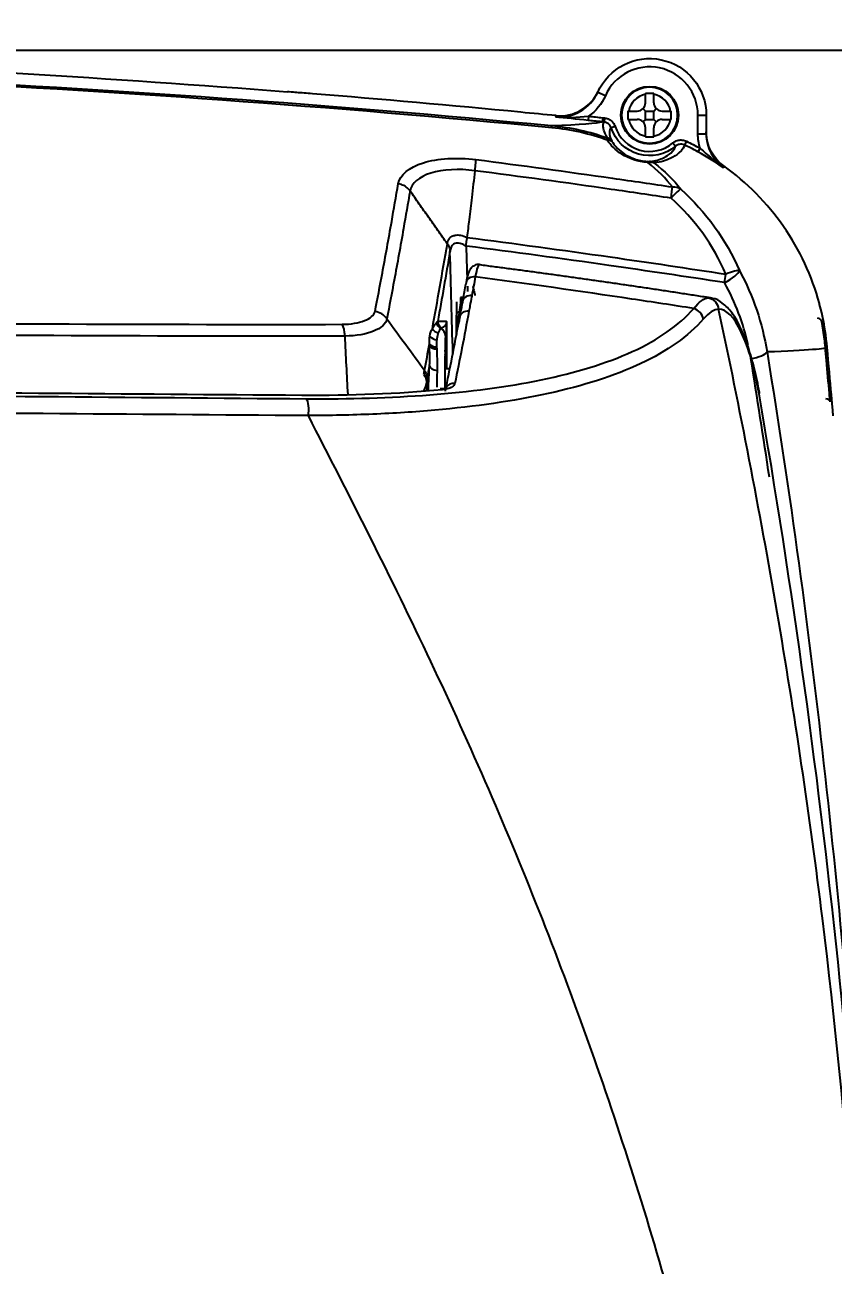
# Model space of a CAD drawing. Header units: millimetres. Extents: x 28 to 3046, y 8 to 3716.
# Drawn here: x 1259.8 to 1356.8, y 1230.3 to 1379.2 of the extents above; entities that cross this region are included whole.
import ezdxf

# ---------------------------------------------------------------- set-up
doc = ezdxf.new("R2010")
doc.units = ezdxf.units.MM
doc.layers.get('Defpoints').update_dxf_attribs({"linetype": 'CONTINUOUS'})
doc.layers.add('1LINE', color=7, linetype='CONTINUOUS')
doc.styles.add('Annotative', font='malgun.ttf')
doc.dimstyles.new('WOO', dxfattribs={"dimtxt": 20, "dimasz": 2, "dimexe": 1.25, "dimexo": 0.3, "dimgap": 1, "dimtad": 1, "dimdec": 1, "dimzin": 1, "dimdsep": 46, "dimtxsty": 'Annotative', "dimcen": 0, "dimclrd": 1, "dimclre": 1, "dimclrt": 2, "dimadec": 0, "dimazin": 0, "dimtfac": 1, "dimtdec": 1, "dimtofl": 0, "dimtmove": 0, "dimatfit": 3, "dimfxl": 0, "dimarcsym": 0})

# ---------------------------------------------------------------- blocks, each defined once
blk = doc.blocks.new('*D8')
at = {"layer": '1LINE', "color": 1, "lineweight": -2}
for p, q in [((895.29, 1316.34), (895.29, 1490.4)), ((1363.9, 1161.27), (1363.9, 1490.4)), ((897.29, 1489.15), (1361.9, 1489.15))]:
    blk.add_line(p, q, dxfattribs=at)
at = {"layer": '1LINE', "color": 1}
for points in [[(897.29, 1489.49), (897.29, 1488.82), (895.29, 1489.15)], [(1361.9, 1489.49), (1361.9, 1488.82), (1363.9, 1489.15)]]:
    blk.add_solid(points, dxfattribs=at)
at = {"layer": 'Defpoints', "color": 0}
for p in [(1363.9, 1489.15), (895.29, 1316.04), (1363.9, 1160.97)]:
    blk.add_point(p, dxfattribs=at)
at = {"layer": '1LINE', "color": 2, "insert": (1150.65, 1500.49), "char_height": 20, "attachment_point": 5, "style": 'Annotative'}
blk.add_mtext('468', dxfattribs=at)
blk = doc.blocks.new('*D9')
at = {"layer": '1LINE', "color": 1, "lineweight": -2}
for p, q in [((963.91, 1135.58), (963.91, 1435.87)), ((1363.9, 1161.27), (1363.9, 1435.87)), ((965.91, 1434.62), (1361.9, 1434.62))]:
    blk.add_line(p, q, dxfattribs=at)
at = {"layer": '1LINE', "color": 1}
for points in [[(965.91, 1434.96), (965.91, 1434.29), (963.91, 1434.62)], [(1361.9, 1434.96), (1361.9, 1434.29), (1363.9, 1434.62)]]:
    blk.add_solid(points, dxfattribs=at)
at = {"layer": 'Defpoints', "color": 0}
for p in [(1363.9, 1434.62), (1363.9, 1160.97), (963.91, 1135.28)]:
    blk.add_point(p, dxfattribs=at)
at = {"layer": '1LINE', "color": 2, "insert": (1160.69, 1445.96), "char_height": 20, "attachment_point": 5, "style": 'Annotative'}
blk.add_mtext('400', dxfattribs=at)
blk = doc.blocks.new('*D10')
at = {"layer": '1LINE', "color": 1, "lineweight": -2}
for p, q in [((1164.41, 1376.13), (1459.85, 1376.13)), ((1458.6, 1374.13), (1458.6, 853.02)), ((1164.42, 851.02), (1459.85, 851.02))]:
    blk.add_line(p, q, dxfattribs=at)
at = {"layer": '1LINE', "color": 1}
for points in [[(1458.27, 1374.13), (1458.93, 1374.13), (1458.6, 1376.13)], [(1458.27, 853.02), (1458.93, 853.02), (1458.6, 851.02)]]:
    blk.add_solid(points, dxfattribs=at)
at = {"layer": 'Defpoints', "color": 0}
for p in [(1164.11, 1376.13), (1164.12, 851.02), (1458.6, 851.02)]:
    blk.add_point(p, dxfattribs=at)
at = {"layer": '1LINE', "color": 2, "insert": (1447.27, 1113.57), "char_height": 20, "attachment_point": 5, "rotation": 90, "style": 'Annotative'}
blk.add_mtext('525', dxfattribs=at)

msp = doc.modelspace()

# ---------------------------------------------------------------- linework, layer by layer
at = {"layer": '1LINE', "linetype": 'Continuous'}
for p, q in [((1329.45, 1370.68), (1328.53, 1371.08)), ((1334.26, 1369.84), (1334.26, 1370.85)), ((1335.26, 1369.84), (1335.26, 1370.85)), ((1327.44, 1368.21), (1327.39, 1367.72)), ((1329.13, 1368.04), (1329.08, 1367.54)), ((1329.36, 1368.02), (1329.31, 1367.52)), ((1332.24, 1368.84), (1333.26, 1368.84)), ((1332.24, 1367.84), (1333.26, 1367.84)), ((1334.26, 1368.84), (1333.96, 1369.13)), ((1334.26, 1367.84), (1333.96, 1367.55)), ((1334.26, 1368.84), (1335.26, 1368.84)), ((1334.26, 1367.84), (1334.26, 1368.84)), ((1334.26, 1367.84), (1335.26, 1367.84)), ((1335.26, 1368.84), (1335.55, 1369.13)), ((1335.26, 1367.84), (1335.26, 1368.84)), ((1335.26, 1367.84), (1335.55, 1367.55)), ((1336.26, 1368.84), (1337.27, 1368.84)), ((1336.26, 1367.84), (1337.27, 1367.84)), ((1340.56, 1368.34), (1341.56, 1368.34)), ((1340.56, 1366.09), (1340.56, 1368.34)), ((1341.56, 1368.34), (1341.56, 1366.09)), ((1330.62, 1366.99), (1330.15, 1366.84)), ((1334.26, 1365.83), (1334.26, 1366.84)), ((1335.26, 1365.83), (1335.26, 1366.84)), ((1337.56, 1365.01), (1337.88, 1364.63)), ((1339.17, 1365.22), (1338.95, 1364.77)), ((1340.56, 1366.09), (1341.56, 1366.09)), ((1340.81, 1364.38), (1340.56, 1363.94)), ((1311.58, 1345.96), (1311.58, 1344.33)), ((1311.58, 1345.96), (1311.58, 1342.04)), ((1312.51, 1346.46), (1312.08, 1346.46)), ((1312.08, 1346.46), (1312.08, 1346.1)), ((1312.08, 1346.13), (1312.08, 1345.65)), ((1312.08, 1346.1), (1312.08, 1345.63)), ((1355.15, 1345.71), (1355.14, 1345.75)), ((1311.58, 1344.16), (1311.58, 1342.11)), ((1311.58, 1344.16), (1311.58, 1343.56)), ((1311.58, 1344.16), (1311.58, 1343.56)), ((1311.58, 1342.14), (1311.58, 1344.16)), ((1310.38, 1343.44), (1310.38, 1337.91)), ((1311.58, 1342.01), (1311.58, 1343.56)), ((1311.58, 1343.56), (1311.58, 1342.01)), ((1310.78, 1337.91), (1310.2, 1337.91))]:
    msp.add_line(p, q, dxfattribs=at)
msp.add_circle((1334.76, 1368.34), 3.46, dxfattribs=at)
msp.add_circle((1334.76, 1368.34), 3.46, dxfattribs=at)
at = {"layer": '1LINE', "linetype": 'Continuous', "extrusion": (0, 0, -1)}
msp.add_circle((-1334.76, 1368.34), 3.36, dxfattribs=at)
for radius, start, end in [(6.8, 23.803, 180), (4.85, 229.8855, 341.9219)]:
    msp.add_arc((-1334.76, 1368.34), radius, start, end, dxfattribs=at)
at = {"layer": '1LINE', "linetype": 'Continuous'}
for centre, radius, start, end in [((1334.76, 1368.34), 5.8, 0, 156.197), ((1334.76, 1368.34), 2.56, 101.2507, 168.7493), ((1334.76, 1368.34), 2.56, 11.2507, 78.7493), ((1333.26, 1369.84), 1, 270, 0), ((1336.26, 1369.84), 1, 180, 270), ((1334.76, 1368.34), 2.56, 191.2507, 258.7493), ((1333.26, 1366.84), 1, 0, 90), ((1334.76, 1368.34), 2.56, 281.2507, 348.7493), ((1336.26, 1366.84), 1, 90, 180), ((1334.76, 1368.34), 4.35, 198.0781, 310.1145), ((1354.17, 1345.49), 1, 12.5398, 15.2401)]:
    msp.add_arc(centre, radius, start, end, dxfattribs=at)
for centre, major_axis, ratio, start_param, end_param in [((1322.76, 1365.11), (0.19, 1.99), 0.113091, 5.7665, 6.253083), ((1329.53, 1364.47), (-0.814, -0.581), 0.782573, 3.162979, 4.04736), ((1329.39, 1364.67), (-0.887, -0.462), 0.993893, 3.262535, 3.910508), ((1334.38, 1361.8), (-0.055, -0.998), 0.204887, 2.622571, 3.12799), ((1334.74, 1361.79), (0.058, -0.998), 0.97731, 2.52283, 3.078697), ((1337.19, 1358), (-0.3, -1.98), 0.04774, 1.777684, 2.641058), ((1337.19, 1358), (1.34, 1.49), 0.075844, 0.154427, 1.372394), ((1337.19, 1358), (1.58, 1.22), 0.776744, 0.24599, 0.864995), ((1210.34, 970.53), (0, -1210), 0.087489, 1.880916, 1.891432), ((1212.33, 970.53), (0, -1212), 0.087344, 1.888357, 1.891444), ((1313.71, 1348.05), (-0.984, 0.178), 0.897058, 4.735273, 6.481707), ((1343.76, 1348.87), (1.76, 0.96), 0.276799, 4.562802, 6.070003), ((1343.76, 1348.87), (-0.31, -1.98), 0.050357, 1.257763, 1.777562), ((1343.76, 1348.87), (1.84, 0.79), 0.149206, 0.207083, 1.41915), ((1212.33, 970.53), (0, -1212), 0.087344, 1.886789, 1.887359), ((1312.08, 1345.82), (-0.196, 0.039), 0.944031, 1.75635, 3.122959), ((1312.11, 1345.99), (-0.196, 0.039), 0.955174, 1.758687, 3.182765), ((1312.19, 1346.28), (-0.187, 0.072), 0.971867, 1.930626, 3.053989), ((1313.3, 1345.8), (-0.983, 0.181), 0.900501, 4.738678, 6.311653), ((1301.55, 1342.99), (-1.96, 0.38), 0.908537, 3.886497, 4.758563), ((1312.08, 1344.33), (0.5, 0), 0.889708, 1.817079, 3.141595), ((1311.76, 1344.05), (-0.197, 0.032), 0.814187, 2.185867, 3.201678), ((1312.95, 1343.92), (-0.983, 0.184), 0.903384, 4.741684, 6.364576), ((1311.91, 1344.94), (-0.197, 0.036), 0.876021, 1.978434, 3.056846), ((1339.82, 1343.82), (-1.13, 0.98), 0.866158, 3.975416, 5.190546), ((1309.53, 1343.17), (-0.818, 0.575), 0.946841, 1.135583, 2.009849), ((1310.33, 1343.62), (-0.004, 1), 0.996195, 1.576932, 2.575942), ((1312.08, 1343.51), (0.5, 0), 0.843838, 2.057172, 3.141595), ((1311.69, 1343.6), (-0.199, 0.023), 0.793299, 2.247979, 2.878509), ((1311.75, 1344.03), (-0.197, 0.032), 0.813078, 2.189323, 3.205182), ((1354.92, 1343.49), (0, -0.5), 0.999999, 1.761114, 3.14159), ((1309.22, 1342.3), (-0.989, 0.147), 0.894006, 0.704082, 1.702609), ((1309.19, 1341.35), (-0.998, -0.059), 0.818467, 0.526568, 1.522779), ((1309.21, 1341.1), (-0.997, -0.078), 0.797637, 0.479494, 1.508169), ((1310.26, 1331.21), (0, -9.4), 0.008727, 3.462168, 4.245876), ((1309.75, 1339.67), (-0.5, -0.007), 0.839515, 2.804837, 3.125531), ((1310.24, 1337.23), (0, -2.9), 0.008727, 2.567228, 3.150203), ((1310.27, 1337.77), (0, -2.9), 0.008727, 3.377261, 3.960291), ((1310.26, 1331.21), (0, -9.4), 0.008727, 2.798863, 3.065361), ((1346.91, 1339.75), (1.97, 0.32), 0.300512, 4.663246, 6.052476), ((1309.34, 1338.28), (-0.998, 0.061), 0.569154, 0.106199, 1.527557), ((1306.07, 1336.81), (-1.96, 0.38), 0.908055, 3.351208, 3.885167), ((1309.73, 1334.48), (-0.095, 0.995), 0.492074, 5.810995, 6.314874), ((1311.25, 1335.24), (-0.98, 0.201), 0.916616, 4.757627, 6.026101), ((1346.45, 1334.8), (1.48, 0.26), 0.308748, 6.008484, 6.277063), ((1355.92, 1333.9), (0.498, 0.042), 0.800418, 0.001282, 1.502644)]:
    msp.add_ellipse(centre, major_axis=major_axis, ratio=ratio, start_param=start_param, end_param=end_param, dxfattribs=at)
for points, degree in [([(1291.29, 1371.11), (1248.98, 1374.45), (1206.55, 1376.13), (1164.11, 1376.13)], 3), ([(1164.11, 1374.66), (1217.27, 1374.66), (1270.38, 1372.12), (1322.96, 1367.1)], 3), ([(1323.04, 1366.83), (1270.44, 1371.87), (1217.29, 1374.42), (1164.11, 1374.42)], 3), ([(1323.47, 1368.13), (1325.56, 1367.92), (1327.68, 1369.16), (1328.53, 1371.08)], 3), ([(1323.54, 1368.29), (1325.61, 1368.08), (1327.71, 1369.28), (1328.58, 1371.18)], 3), ([(1334.26, 1370.94), (1334.26, 1370.91), (1334.26, 1370.88), (1334.26, 1370.85)], 3), ([(1335.26, 1370.94), (1334.92, 1370.94), (1334.59, 1370.94), (1334.26, 1370.94)], 3), ([(1335.26, 1370.85), (1335.26, 1370.88), (1335.26, 1370.91), (1335.26, 1370.94)], 3), ([(1329.45, 1370.68), (1329.01, 1369.69), (1328.31, 1368.83), (1327.44, 1368.21)], 3), ([(1323.47, 1368.13), (1324.76, 1367.99), (1326.06, 1368.09), (1327.44, 1368.21)], 3), ([(1327.39, 1367.72), (1325.96, 1367.86), (1324.69, 1368), (1323.47, 1368.13)], 3), ([(1327.44, 1368.21), (1328, 1368.16), (1328.57, 1368.1), (1329.13, 1368.04)], 3), ([(1329.13, 1368.04), (1329.21, 1368.03), (1329.29, 1368.02), (1329.36, 1368.02)], 3), ([(1332.16, 1368.84), (1332.15, 1368.51), (1332.15, 1368.17), (1332.16, 1367.84)], 3), ([(1332.24, 1368.84), (1332.22, 1368.84), (1332.19, 1368.84), (1332.16, 1368.84)], 3), ([(1332.16, 1367.84), (1332.19, 1367.84), (1332.22, 1367.84), (1332.24, 1367.84)], 3), ([(1337.35, 1368.84), (1337.32, 1368.84), (1337.3, 1368.84), (1337.27, 1368.84)], 3), ([(1337.27, 1367.84), (1337.3, 1367.84), (1337.32, 1367.84), (1337.35, 1367.84)], 3), ([(1337.35, 1367.84), (1337.36, 1368.17), (1337.36, 1368.51), (1337.35, 1368.84)], 3), ([(1322.96, 1367.1), (1326.48, 1367.23), (1328.51, 1367.41), (1329.08, 1367.54)], 3), ([(1322.96, 1367.1), (1325.3, 1366.88), (1327.62, 1366.37), (1329.71, 1365.61)], 3), ([(1329.67, 1365.33), (1327.65, 1366.1), (1325.34, 1366.61), (1323.04, 1366.83)], 3), ([(1329.31, 1367.52), (1329.23, 1367.53), (1329.16, 1367.53), (1329.08, 1367.54)], 3), ([(1334.26, 1365.83), (1334.26, 1365.8), (1334.26, 1365.77), (1334.26, 1365.74)], 3), ([(1334.26, 1365.74), (1334.59, 1365.74), (1334.92, 1365.74), (1335.26, 1365.74)], 3), ([(1335.26, 1365.74), (1335.26, 1365.77), (1335.26, 1365.8), (1335.26, 1365.83)], 3), ([(1339.17, 1365.22), (1339.72, 1364.96), (1340.27, 1364.68), (1340.81, 1364.38)], 3), ([(1340.81, 1364.38), (1340.64, 1364.94), (1340.56, 1365.51), (1340.56, 1366.09)], 3), ([(1343.65, 1362.26), (1342.35, 1363.19), (1341.56, 1364.73), (1341.56, 1366.33)], 3), ([(1341.56, 1366.09), (1341.56, 1364.5), (1342.34, 1362.97), (1343.63, 1362.04)], 3), ([(1343.63, 1362.04), (1342.72, 1362.67), (1341.73, 1363.29), (1340.56, 1363.94)], 3), ([(1337.49, 1359.73), (1336.72, 1360.73), (1335.75, 1361.73), (1334.53, 1362.66)], 3), ([(1335.25, 1362.64), (1336.57, 1361.65), (1337.63, 1360.57), (1338.49, 1359.48)], 3), ([(1310.48, 1352.93), (1306.01, 1359.26)], 1), ([(1338.49, 1359.48), (1341.53, 1356.74), (1343.92, 1353.43), (1345.53, 1349.7)], 3), ([(1343.92, 1349.26), (1342.42, 1352.74), (1340.19, 1355.83), (1337.34, 1358.39)], 3), ([(1312.84, 1353.68), (1312.84, 1353.68), (1312.84, 1353.67), (1312.84, 1353.67)], 3), ([(1308.69, 1342.71), (1309.29, 1346), (1309.89, 1349.4), (1310.49, 1352.92)], 3), ([(1310.8, 1352), (1310.32, 1349.13), (1309.83, 1346.33), (1309.34, 1343.61)], 3), ([(1310.49, 1352.92), (1310.49, 1352.92), (1310.49, 1352.93), (1310.48, 1352.93)], 3), ([(1314.39, 1350.41), (1314.21, 1350.44), (1314.02, 1349.95), (1313.84, 1348.94)], 3), ([(1341.51, 1346.5), (1327.99, 1348.62), (1314.4, 1350.37)], 2), ([(1313.84, 1348.94), (1313.71, 1348.18), (1313.57, 1347.44), (1313.43, 1346.69)], 3), ([(1345.53, 1349.7), (1347.19, 1346.62), (1348.31, 1343.36), (1348.85, 1339.93)], 3), ([(1312.39, 1346.28), (1312.5, 1346.87), (1312.6, 1347.46), (1312.71, 1348.05)], 3), ([(1346.59, 1340.77), (1346.01, 1343.38), (1345.06, 1345.87), (1343.76, 1348.25)], 3), ([(1312.08, 1345.63), (1312.09, 1345.69), (1312.1, 1345.75), (1312.11, 1345.8)], 3), ([(1312.11, 1345.8), (1312.13, 1345.91), (1312.16, 1346), (1312.19, 1346.08)], 3), ([(1312.31, 1345.96), (1312.3, 1345.9), (1312.29, 1345.84), (1312.27, 1345.78)], 3), ([(1312.39, 1346.28), (1312.36, 1346.18), (1312.33, 1346.08), (1312.31, 1345.96)], 3), ([(1340.06, 1345.15), (1340.7, 1345.97), (1341.29, 1346.4), (1341.84, 1346.43)], 3), ([(1342.08, 1346.41), (1341.51, 1346.5)], 1), ([(1341.84, 1346.43), (1342.46, 1346.32), (1342.98, 1345.73), (1343.04, 1345.07)], 3), ([(1313.08, 1344.81), (1312.52, 1341.81), (1311.96, 1338.93), (1311.39, 1336.14)], 3), ([(1311.58, 1345.49), (1311.58, 1345.16), (1311.58, 1344.33)], 2), ([(1311.95, 1344.03), (1311.95, 1344.02), (1311.95, 1344.02), (1311.95, 1344.01)], 3), ([(1343.04, 1345.07), (1342.47, 1345.04), (1341.87, 1344.64), (1341.21, 1343.89)], 3), ([(1298.21, 1341.84), (1298.17, 1342.45), (1298.04, 1342.98), (1297.88, 1343.25)], 3), ([(1303.23, 1343.92), (1304.74, 1341.86), (1306.24, 1339.8), (1307.75, 1337.74)], 3), ([(1308.38, 1341.84), (1308.44, 1342.21), (1308.54, 1342.5), (1308.69, 1342.71)], 3), ([(1309.21, 1343.46), (1309.26, 1343.52), (1309.31, 1343.56), (1309.34, 1343.61)], 3), ([(1309.73, 1342.73), (1309.46, 1342.88), (1309.26, 1343.16), (1309.21, 1343.46)], 3), ([(1309.8, 1342.77), (1309.78, 1342.76), (1309.76, 1342.75), (1309.73, 1342.73)], 3), ([(1310.26, 1341.85), (1310.26, 1342.21), (1310.05, 1342.57), (1309.73, 1342.73)], 3), ([(1310.25, 1335.24), (1310.8, 1337.93), (1311.35, 1340.72), (1311.89, 1343.6)], 3), ([(1310.37, 1343.58), (1310.37, 1343.55), (1310.37, 1343.52), (1310.37, 1343.49)], 3), ([(1310.37, 1343.49), (1310.38, 1343.48), (1310.38, 1343.46), (1310.38, 1343.44)], 3), ([(1311.76, 1342.94), (1311.78, 1343.12), (1311.79, 1343.3), (1311.8, 1343.47)], 3), ([(1311.8, 1343.47), (1311.82, 1343.61), (1311.83, 1343.75), (1311.85, 1343.88)], 3), ([(1311.85, 1343.88), (1311.85, 1343.89), (1311.85, 1343.89), (1311.85, 1343.9)], 3), ([(1311.95, 1344.01), (1311.93, 1343.88), (1311.91, 1343.74), (1311.89, 1343.6)], 3), ([(1298.57, 1334.81), (1298.45, 1337.15), (1298.33, 1339.5), (1298.21, 1341.84)], 3), ([(1308.35, 1340.89), (1308.33, 1341.25), (1308.34, 1341.57), (1308.38, 1341.84)], 3), ([(1309.22, 1341.41), (1309.18, 1341.15), (1309.17, 1340.86), (1309.19, 1340.53)], 3), ([(1309.21, 1340.3), (1309.21, 1340.73), (1309.22, 1341.09), (1309.22, 1341.41)], 3), ([(1307.75, 1337.74), (1307.95, 1338.77), (1308.15, 1339.82), (1308.35, 1340.89)], 3), ([(1308.35, 1340.66), (1308.35, 1340.74), (1308.35, 1340.81), (1308.35, 1340.89)], 3), ([(1308.35, 1338.28), (1308.42, 1339.18), (1308.36, 1339.98), (1308.35, 1340.66)], 3), ([(1309.19, 1340.53), (1309.19, 1340.46), (1309.2, 1340.38), (1309.21, 1340.3)], 3), ([(1309.21, 1340.3), (1309.23, 1339.57), (1309.3, 1338.7), (1309.26, 1337.71)], 3), ([(1310.25, 1339.67), (1310.26, 1339.69), (1310.26, 1339.75)], 2), ([(1348.85, 1339.93), (1354.38, 1306.27), (1358.06, 1272.01), (1360.38, 1237.19)], 3), ([(1308.35, 1338.28), (1308.25, 1337.78), (1308.16, 1337.3), (1308.06, 1336.81)], 3), ([(1308.21, 1335.34), (1308.25, 1336.38), (1308.29, 1337.36), (1308.35, 1338.28)], 3), ([(1349.13, 1324.91), (1348.42, 1329.67), (1347.68, 1334.41), (1346.91, 1339.15)], 3), ([(1307.67, 1337.21), (1307.86, 1336.96), (1307.98, 1336.66), (1307.99, 1336.36)], 3), ([(1308.06, 1336.81), (1308.04, 1336.68), (1308.02, 1336.53), (1307.99, 1336.36)], 3), ([(1309.26, 1337.71), (1309.24, 1337.08), (1309.22, 1336.4), (1309.21, 1335.7)], 3), ([(1309.87, 1335.39), (1304.53, 1334.89), (1298.91, 1334.68), (1293.03, 1334.72)], 3), ([(1307.99, 1336.36), (1307.94, 1335.97), (1307.82, 1335.58), (1307.63, 1335.21)], 3), ([(1307.99, 1336.36), (1308.01, 1335.83), (1308.03, 1335.29)], 2), ([(1293.56, 1334.32), (1293.78, 1334), (1293.88, 1333.02), (1293.77, 1332.3)], 3), ([(1356.37, 1334.47), (1356.39, 1334.28), (1356.4, 1334.1), (1356.42, 1333.94)], 3)]:
    msp.add_open_spline(points, degree=degree, dxfattribs=at)
for points, knots in [([(1291.29, 1371.14), (1291.29, 1371.14), (1291.29, 1371.13), (1291.29, 1371.13), (1291.29, 1371.12), (1291.29, 1371.12), (1291.29, 1371.12), (1291.29, 1371.11)], [0, 0, 0, 0, 0.384684, 0.384684, 0.806631, 0.806631, 1, 1, 1, 1]), ([(1294.29, 1370.92), (1293.95, 1370.94), (1293.61, 1370.97), (1292.98, 1371.02), (1292.67, 1371.04), (1292.15, 1371.08), (1291.92, 1371.1), (1291.56, 1371.13), (1291.43, 1371.14), (1291.31, 1371.14), (1291.29, 1371.14), (1291.29, 1371.14)], [0, 0, 0, 0, 0.215644, 0.215644, 0.431282, 0.431282, 0.646572, 0.646572, 0.861284, 0.861284, 1, 1, 1, 1]), ([(1323.54, 1368.29), (1322.13, 1368.43), (1320.72, 1368.56), (1310.97, 1369.5), (1302.63, 1370.24), (1294.29, 1370.92)], [0, 0, 0, 0, 0.144841, 0.144841, 1, 1, 1, 1]), ([(1328.58, 1371.18), (1328.58, 1371.18), (1328.58, 1371.18), (1328.57, 1371.16), (1328.56, 1371.15), (1328.55, 1371.12), (1328.55, 1371.11), (1328.54, 1371.09), (1328.54, 1371.09), (1328.53, 1371.08)], [0, 0, 0, 0, 0.001124, 0.001124, 0.565573, 0.565573, 0.916991, 0.916991, 1, 1, 1, 1]), ([(1323.47, 1368.13), (1323.47, 1368.13), (1323.47, 1368.14), (1323.49, 1368.18), (1323.5, 1368.21), (1323.52, 1368.25), (1323.53, 1368.27), (1323.54, 1368.29)], [0, 0, 0, 0, 0.08343, 0.08343, 0.542209, 0.542209, 1, 1, 1, 1]), ([(1329.36, 1368.02), (1329.43, 1368.01), (1329.49, 1368), (1329.72, 1367.94), (1329.88, 1367.87), (1330.16, 1367.69), (1330.29, 1367.57), (1330.49, 1367.3), (1330.57, 1367.15), (1330.62, 1366.99)], [0, 0, 0, 0, 0.115671, 0.115671, 0.410443, 0.410443, 0.705222, 0.705222, 1, 1, 1, 1]), ([(1329.08, 1367.54), (1328.75, 1367.58), (1328.42, 1367.61), (1327.86, 1367.67), (1327.62, 1367.69), (1327.39, 1367.72)], [0, 0, 0, 0, 0.586729, 0.586729, 1, 1, 1, 1]), ([(1329.71, 1365.61), (1329.22, 1366.44), (1329.21, 1366.78), (1329.17, 1367.3), (1329.23, 1367.43), (1329.31, 1367.52)], [0, 0, 0, 0, 0.5, 0.5, 1, 1, 1, 1]), ([(1330.15, 1366.84), (1330.11, 1366.94), (1330.06, 1367.04), (1329.92, 1367.22), (1329.84, 1367.3), (1329.65, 1367.42), (1329.55, 1367.47), (1329.4, 1367.51), (1329.35, 1367.51), (1329.31, 1367.52)], [0, 0, 0, 0, 0.294778, 0.294778, 0.589553, 0.589553, 0.884326, 0.884326, 1, 1, 1, 1]), ([(1330.15, 1366.84), (1330.06, 1366.76), (1329.98, 1366.65), (1329.92, 1366.21), (1329.88, 1365.92), (1330.22, 1365.23)], [0, 0, 0, 0, 0.5, 0.5, 1, 1, 1, 1]), ([(1329.67, 1365.33), (1329.66, 1365.43), (1329.66, 1365.51), (1329.68, 1365.59), (1329.69, 1365.61), (1329.71, 1365.61)], [0, 0, 0, 0, 0.610019, 0.610019, 1, 1, 1, 1]), ([(1334.53, 1362.66), (1333.38, 1362.72), (1332.25, 1363.14), (1330.64, 1364.16), (1330.09, 1364.74), (1329.67, 1365.33)], [0, 0, 0, 0, 0.5, 0.5, 1, 1, 1, 1]), ([(1330.22, 1365.23), (1330.22, 1365.23), (1330.23, 1365.21), (1330.26, 1365.16), (1330.29, 1365.12), (1330.33, 1365.06)], [0, 0, 0, 0, 0.371117, 0.371117, 1, 1, 1, 1]), ([(1330.33, 1365.06), (1330.66, 1364.59), (1331.09, 1364.12), (1332.09, 1363.46), (1332.48, 1363.26), (1333.4, 1362.93), (1333.93, 1362.83), (1334.44, 1362.8)], [0, 0, 0, 0, 0.5, 0.5, 0.75, 0.75, 1, 1, 1, 1]), ([(1337.56, 1365.01), (1337.61, 1365.06), (1337.66, 1365.1), (1337.86, 1365.22), (1338.02, 1365.29), (1338.35, 1365.37), (1338.52, 1365.38), (1338.85, 1365.34), (1339.02, 1365.29), (1339.17, 1365.22)], [0, 0, 0, 0, 0.115776, 0.115776, 0.410526, 0.410526, 0.705263, 0.705263, 1, 1, 1, 1]), ([(1338.95, 1364.77), (1338.85, 1364.82), (1338.74, 1364.85), (1338.52, 1364.87), (1338.41, 1364.87), (1338.19, 1364.82), (1338.08, 1364.77), (1337.95, 1364.69), (1337.91, 1364.66), (1337.88, 1364.63)], [0, 0, 0, 0, 0.29472, 0.29472, 0.589446, 0.589446, 0.88421, 0.88421, 1, 1, 1, 1]), ([(1334.74, 1362.79), (1335.53, 1362.85), (1336.02, 1363.04), (1336.81, 1363.42), (1337.09, 1363.62), (1337.71, 1364.17), (1337.85, 1364.46), (1337.88, 1364.63)], [0, 0, 0, 0, 0.25, 0.25, 0.5, 0.5, 1, 1, 1, 1]), ([(1338.95, 1364.77), (1338.92, 1364.57), (1338.75, 1364.24), (1338.01, 1363.59), (1337.69, 1363.36), (1336.76, 1362.92), (1336.19, 1362.69), (1335.25, 1362.64)], [0, 0, 0, 0, 0.5, 0.5, 0.75, 0.75, 1, 1, 1, 1]), ([(1340.56, 1363.94), (1340.27, 1364.1), (1339.98, 1364.26), (1339.44, 1364.53), (1339.2, 1364.65), (1338.95, 1364.77)], [0, 0, 0, 0, 0.552419, 0.552419, 1, 1, 1, 1]), ([(1340.81, 1364.38), (1341.3, 1363.96), (1341.76, 1363.55), (1342.68, 1362.75), (1343.14, 1362.38), (1343.63, 1362.04)], [0, 0, 0, 0, 0.5, 0.5, 1, 1, 1, 1]), ([(1304.59, 1360.11), (1304.79, 1361.18), (1305.89, 1362.1), (1309.33, 1363.17), (1311.62, 1363.3), (1313.92, 1363.02)], [0, 0, 0, 0, 0.5, 0.5, 1, 1, 1, 1]), ([(1313.8, 1361.68), (1311.88, 1361.94), (1309.95, 1361.84), (1307.08, 1360.95), (1306.16, 1360.16), (1306.01, 1359.26)], [0, 0, 0, 0, 0.5, 0.5, 1, 1, 1, 1]), ([(1313.8, 1361.68), (1313.82, 1361.89), (1313.85, 1362.11), (1313.88, 1362.49), (1313.9, 1362.66), (1313.91, 1362.86), (1313.92, 1362.92), (1313.92, 1362.98), (1313.92, 1363), (1313.92, 1363.02)], [0, 0, 0, 0, 0.390313, 0.390313, 0.780627, 0.780627, 0.942552, 0.942552, 1, 1, 1, 1]), ([(1313.92, 1363.02), (1319.39, 1362.31), (1324.85, 1361.57), (1332.7, 1360.44), (1335.1, 1360.09), (1337.49, 1359.73)], [0, 0, 0, 0, 0.69465, 0.69465, 1, 1, 1, 1]), ([(1334.44, 1362.8), (1334.46, 1362.8), (1334.48, 1362.8), (1334.54, 1362.79), (1334.58, 1362.79), (1334.64, 1362.79), (1334.67, 1362.79), (1334.71, 1362.79), (1334.73, 1362.79), (1334.74, 1362.79)], [0, 0, 0, 0, 0.127464, 0.127464, 0.386326, 0.386326, 0.688797, 0.688797, 1, 1, 1, 1]), ([(1335.25, 1362.64), (1335.21, 1362.65), (1335.16, 1362.66), (1335.04, 1362.67), (1334.97, 1362.68), (1334.82, 1362.68), (1334.74, 1362.67), (1334.61, 1362.67), (1334.57, 1362.66), (1334.53, 1362.66)], [0, 0, 0, 0, 0.286019, 0.286019, 0.591939, 0.591939, 0.866705, 0.866705, 1, 1, 1, 1]), ([(1343.65, 1362.26), (1343.65, 1362.25), (1343.65, 1362.23), (1343.65, 1362.2), (1343.65, 1362.19), (1343.64, 1362.12), (1343.64, 1362.11), (1343.64, 1362.07), (1343.63, 1362.05), (1343.63, 1362.04)], [0, 0, 0, 0, 0.372962, 0.372962, 0.787574, 0.787574, 0.916096, 0.916096, 1, 1, 1, 1]), ([(1355.14, 1345.75), (1354.23, 1349.08), (1352.79, 1352.16), (1348.86, 1357.81), (1346.45, 1360.26), (1343.65, 1362.26)], [0, 0, 0, 0, 0.5, 0.5, 1, 1, 1, 1]), ([(1313.8, 1361.68), (1313.67, 1360.61), (1313.54, 1359.54), (1313.31, 1357.58), (1313.2, 1356.69), (1313.01, 1355.1), (1312.93, 1354.39), (1312.84, 1353.68)], [0, 0, 0, 0, 0.401488, 0.401488, 0.73401, 0.73401, 1, 1, 1, 1]), ([(1337.34, 1358.39), (1334.95, 1358.75), (1332.55, 1359.1), (1324.71, 1360.23), (1319.26, 1360.97), (1313.8, 1361.68)], [0, 0, 0, 0, 0.305429, 0.305429, 1, 1, 1, 1]), ([(1301.81, 1344.79), (1302.1, 1346.31), (1302.4, 1347.85), (1303.06, 1351.43), (1303.44, 1353.49), (1304.07, 1357.08), (1304.33, 1358.58), (1304.59, 1360.11)], [0, 0, 0, 0, 0.31465, 0.31465, 0.716469, 0.716469, 1, 1, 1, 1]), ([(1306.01, 1359.26), (1305.75, 1357.73), (1305.49, 1356.22), (1304.86, 1352.63), (1304.49, 1350.57), (1303.82, 1346.98), (1303.53, 1345.44), (1303.23, 1343.92)], [0, 0, 0, 0, 0.283407, 0.283407, 0.685296, 0.685296, 1, 1, 1, 1]), ([(1306.01, 1359.26), (1305.89, 1359.43), (1305.73, 1359.59), (1305.38, 1359.85), (1305.18, 1359.95), (1304.88, 1360.05), (1304.78, 1360.08), (1304.65, 1360.1), (1304.62, 1360.11), (1304.59, 1360.11)], [0, 0, 0, 0, 0.387477, 0.387477, 0.774954, 0.774954, 0.94272, 0.94272, 1, 1, 1, 1]), ([(1310.48, 1352.93), (1310.48, 1352.93), (1310.48, 1352.93), (1310.49, 1353.02), (1310.51, 1353.11), (1310.6, 1353.38), (1310.7, 1353.55), (1310.96, 1353.78), (1311.1, 1353.86), (1311.31, 1353.92), (1311.36, 1353.93), (1311.61, 1353.98), (1311.84, 1353.98), (1312.33, 1353.89), (1312.59, 1353.8), (1312.84, 1353.68), (1312.84, 1353.68), (1312.84, 1353.68)], [0, 0, 0, 0, 0.000016, 0.000016, 0.101993, 0.101993, 0.330848, 0.330848, 0.506058, 0.506058, 0.55922, 0.55922, 0.769596, 0.769596, 0.999984, 0.999984, 1, 1, 1, 1]), ([(1312.79, 1352.53), (1312.74, 1352.59), (1312.67, 1352.64), (1312.42, 1352.82), (1312.21, 1352.91), (1311.89, 1353), (1311.75, 1353.01), (1311.6, 1353), (1311.58, 1353), (1311.43, 1352.97), (1311.33, 1352.93), (1311.2, 1352.84), (1311.17, 1352.82), (1311.03, 1352.68), (1310.94, 1352.53), (1310.84, 1352.23), (1310.81, 1352.06), (1310.8, 1351.88)], [0, 0, 0, 0, 0.076317, 0.076317, 0.286529, 0.286529, 0.41982, 0.41982, 0.451498, 0.451498, 0.580757, 0.580757, 0.630457, 0.630457, 0.820954, 0.820954, 1, 1, 1, 1]), ([(1312.84, 1353.67), (1312.81, 1353.46), (1312.77, 1353.24), (1312.73, 1352.93), (1312.71, 1352.82), (1312.72, 1352.7), (1312.73, 1352.66), (1312.74, 1352.64)], [0, 0, 0, 0, 0.620392, 0.620392, 0.910545, 0.910545, 1, 1, 1, 1]), ([(1312.84, 1353.67), (1312.84, 1353.67), (1312.84, 1353.67), (1318.57, 1352.94), (1324.3, 1352.16), (1334.66, 1350.67), (1339.29, 1349.98), (1343.92, 1349.26)], [0, 0, 0, 0, 0.000004, 0.000004, 0.552308, 0.552308, 1, 1, 1, 1]), ([(1310.49, 1352.92), (1310.61, 1352.75), (1310.7, 1352.57), (1310.78, 1352.29), (1310.79, 1352.19), (1310.8, 1352.07), (1310.8, 1352.03), (1310.8, 1352)], [0, 0, 0, 0, 0.627083, 0.627083, 0.913016, 0.913016, 1, 1, 1, 1]), ([(1310.8, 1351.88), (1310.8, 1351.88), (1310.8, 1351.89), (1310.8, 1351.93), (1310.8, 1351.97), (1310.8, 1352)], [0, 0, 0, 0, 0.092598, 0.092598, 1, 1, 1, 1]), ([(1312.74, 1352.64), (1312.76, 1352.6), (1312.77, 1352.57), (1312.79, 1352.53), (1312.79, 1352.53), (1312.79, 1352.53)], [0, 0, 0, 0, 0.911287, 0.911287, 1, 1, 1, 1]), ([(1343.76, 1348.25), (1339.13, 1348.96), (1334.51, 1349.65), (1324.19, 1351.13), (1318.49, 1351.9), (1312.77, 1352.63), (1312.76, 1352.64), (1312.74, 1352.64)], [0, 0, 0, 0, 0.448203, 0.448203, 0.998347, 0.998347, 1, 1, 1, 1]), ([(1314.41, 1350.38), (1314.34, 1350.41), (1314.07, 1350.49), (1313.57, 1350.26), (1313.23, 1349.89), (1313.01, 1349.43), (1312.85, 1348.94), (1312.76, 1348.37), (1312.73, 1348.17)], [0, 0, 0, 0, 0.050097, 0.190285, 0.318065, 0.506259, 0.833441, 1, 1, 1, 1]), ([(1340.06, 1345.15), (1337.58, 1345.53), (1335.1, 1345.91), (1326.37, 1347.22), (1320.11, 1348.1), (1313.84, 1348.94)], [0, 0, 0, 0, 0.283905, 0.283905, 1, 1, 1, 1]), ([(1313.54, 1347.78), (1313.54, 1347.78), (1313.54, 1347.78), (1313.61, 1347.62), (1313.71, 1347.18), (1313.78, 1346.81), (1313.79, 1346.72)], [0, 0, 0, 0, 0.033722, 0.375749, 0.870241, 1, 1, 1, 1]), ([(1311.96, 1344.76), (1311.99, 1344.98), (1312.01, 1345.18), (1312.05, 1345.45), (1312.07, 1345.55), (1312.08, 1345.63)], [0, 0, 0, 0, 0.629382, 0.629382, 1, 1, 1, 1]), ([(1312.27, 1345.78), (1312.24, 1345.62), (1312.21, 1345.45), (1312.15, 1345.14), (1312.13, 1345.02), (1312.1, 1344.89)], [0, 0, 0, 0, 0.622734, 0.622734, 1, 1, 1, 1]), ([(1312.19, 1346.08), (1312.2, 1346.11), (1312.21, 1346.14), (1312.27, 1346.27), (1312.32, 1346.35), (1312.4, 1346.43), (1312.44, 1346.45), (1312.47, 1346.46)], [0, 0, 0, 0, 0.123728, 0.123728, 0.619907, 0.619907, 1, 1, 1, 1]), ([(1313.43, 1346.69), (1313.42, 1346.64), (1313.41, 1346.58), (1313.33, 1346.18), (1313.26, 1345.83), (1313.16, 1345.26), (1313.13, 1345.03), (1313.08, 1344.81)], [0, 0, 0, 0, 0.088819, 0.088819, 0.641294, 0.641294, 1, 1, 1, 1]), ([(1347.93, 1335.05), (1347.76, 1336.04), (1347.36, 1337.95), (1346.62, 1340.56), (1345.73, 1342.85), (1344.73, 1344.63), (1343.62, 1345.77), (1342.68, 1346.37), (1342.12, 1346.38), (1342.02, 1346.37)], [0, 0, 0, 0, 0.161049, 0.328721, 0.502295, 0.684319, 0.844901, 0.971363, 1, 1, 1, 1]), ([(1355.2, 1345.45), (1355.2, 1345.47), (1355.19, 1345.49), (1355.17, 1345.6), (1355.15, 1345.67), (1355.14, 1345.75)], [0, 0, 0, 0, 0.234978, 0.234978, 1, 1, 1, 1]), ([(1164.12, 852.57), (1176.58, 852.55), (1188.87, 853.95), (1206.96, 858.18), (1212.98, 859.96), (1224.71, 864.19), (1230.41, 866.62), (1241.46, 872.13), (1246.8, 875.21), (1257.12, 882.05), (1262.12, 885.85), (1271.63, 893.92), (1276.14, 898.14), (1284.84, 906.94), (1289.03, 911.52), (1301.07, 925.68), (1308.44, 935.78), (1321.76, 956.96), (1327.62, 967.88), (1337.94, 990.28), (1342.4, 1001.76), (1348.15, 1019.36), (1349.91, 1025.28), (1353.12, 1037.25), (1354.59, 1043.42), (1358.37, 1061.78), (1360.14, 1074.07), (1361.89, 1092.56), (1362.33, 1098.73), (1362.97, 1111.11), (1363.16, 1117.32), (1363.48, 1136), (1363.29, 1148.56), (1362.61, 1173.41), (1362.15, 1185.79), (1360.38, 1222.93), (1358.51, 1247.52), (1353.99, 1284.21), (1352.17, 1296.42), (1347.96, 1320.95), (1345.59, 1333.15), (1343.04, 1345.07)], [0, 0, 0, 0, 0.0625, 0.0625, 0.09375, 0.09375, 0.125, 0.125, 0.15625, 0.15625, 0.1875, 0.1875, 0.21875, 0.21875, 0.25, 0.25, 0.3125, 0.3125, 0.375, 0.375, 0.4375, 0.4375, 0.46875, 0.46875, 0.5, 0.5, 0.5625, 0.5625, 0.59375, 0.59375, 0.625, 0.625, 0.6875, 0.6875, 0.75, 0.75, 0.875, 0.875, 0.9375, 0.9375, 1, 1, 1, 1]), ([(1293.56, 1334.32), (1298.73, 1334.28), (1303.68, 1334.43), (1313.12, 1335.15), (1317.67, 1335.74), (1325.85, 1337.43), (1329.55, 1338.55), (1335.79, 1341.4), (1338.28, 1343.1), (1340.06, 1345.15)], [0, 0, 0, 0, 0.25, 0.25, 0.5, 0.5, 0.75, 0.75, 1, 1, 1, 1]), ([(1297.88, 1343.25), (1298.93, 1343.25), (1299.83, 1343.42), (1301.23, 1343.97), (1301.72, 1344.34), (1301.81, 1344.79)], [0, 0, 0, 0, 0.5, 0.5, 1, 1, 1, 1]), ([(1311.58, 1343.51), (1311.58, 1343.67), (1311.58, 1343.82), (1311.58, 1344.09), (1311.58, 1344.22), (1311.58, 1344.33)], [0, 0, 0, 0, 0.538358, 0.538358, 1, 1, 1, 1]), ([(1311.85, 1343.9), (1311.87, 1344.09), (1311.89, 1344.27), (1311.93, 1344.55), (1311.94, 1344.66), (1311.96, 1344.76)], [0, 0, 0, 0, 0.5989, 0.5989, 1, 1, 1, 1]), ([(1312.1, 1344.89), (1312.06, 1344.68), (1312.03, 1344.47), (1311.98, 1344.17), (1311.97, 1344.1), (1311.95, 1344.03)], [0, 0, 0, 0, 0.772297, 0.772297, 1, 1, 1, 1]), ([(1347.89, 1334.92), (1347.37, 1337.93), (1346.62, 1340.51), (1344.91, 1344.1), (1343.96, 1345.1), (1343.04, 1345.07)], [0, 0, 0, 0, 0.5, 0.5, 1, 1, 1, 1]), ([(1356.07, 1340.46), (1355.95, 1341.87), (1355.73, 1343.12), (1355.35, 1344.93), (1355.2, 1345.45), (1355.2, 1345.45)], [0, 0, 0, 0, 0.5, 0.5, 1, 1, 1, 1]), ([(1164.11, 1343.7), (1186.77, 1343.67), (1209.37, 1343.57), (1254.15, 1343.34), (1276.25, 1343.2), (1297.88, 1343.25)], [0, 0, 0, 0, 0.5, 0.5, 1, 1, 1, 1]), ([(1341.21, 1343.89), (1339.4, 1341.79), (1336.87, 1340.03), (1330.53, 1337.05), (1326.76, 1335.86), (1318.43, 1334.03), (1313.82, 1333.37), (1306.59, 1332.73), (1304.11, 1332.57), (1299.02, 1332.36), (1296.38, 1332.3), (1293.77, 1332.3)], [0, 0, 0, 0, 0.25, 0.25, 0.5, 0.5, 0.75, 0.75, 0.875, 0.875, 1, 1, 1, 1]), ([(1303.23, 1343.92), (1303.14, 1343.3), (1302.54, 1342.79), (1300.75, 1342.06), (1299.57, 1341.84), (1298.21, 1341.84)], [0, 0, 0, 0, 0.5, 0.5, 1, 1, 1, 1]), ([(1308.69, 1342.71), (1308.76, 1342.86), (1308.84, 1342.99), (1309.02, 1343.26), (1309.13, 1343.37), (1309.21, 1343.46)], [0, 0, 0, 0, 0.427502, 0.427502, 1, 1, 1, 1]), ([(1309.34, 1343.61), (1309.42, 1343.61), (1309.5, 1343.61), (1309.77, 1343.61), (1309.95, 1343.61), (1310.18, 1343.61), (1310.24, 1343.62), (1310.32, 1343.6), (1310.34, 1343.64), (1310.36, 1343.61), (1310.37, 1343.61), (1310.37, 1343.59), (1310.37, 1343.59), (1310.37, 1343.58)], [0, 0, 0, 0, 0.238499, 0.238499, 0.762769, 0.762769, 0.928475, 0.928475, 0.987372, 0.987372, 0.996094, 0.996094, 1, 1, 1, 1]), ([(1309.73, 1342.73), (1309.67, 1342.71), (1309.6, 1342.64), (1309.48, 1342.45), (1309.43, 1342.35), (1309.38, 1342.23)], [0, 0, 0, 0, 0.576529, 0.576529, 1, 1, 1, 1]), ([(1310.37, 1343.49), (1310.37, 1343.55), (1310.37, 1343.51), (1310.36, 1343.49), (1310.36, 1343.47), (1310.35, 1343.42), (1310.34, 1343.39), (1310.33, 1343.32), (1310.31, 1343.31), (1310.28, 1343.23), (1310.26, 1343.18), (1310.18, 1343.07), (1310.14, 1343.02), (1309.99, 1342.88), (1309.9, 1342.82), (1309.8, 1342.77)], [0, 0, 0, 0, 0.015625, 0.015625, 0.03125, 0.03125, 0.0625, 0.0625, 0.125, 0.125, 0.25, 0.25, 0.5, 0.5, 1, 1, 1, 1]), ([(1310.38, 1343.44), (1310.37, 1343.15), (1310.37, 1343.03), (1310.36, 1342.8), (1310.35, 1342.71), (1310.34, 1342.49), (1310.33, 1342.38), (1310.31, 1342.18), (1310.3, 1342.11), (1310.28, 1341.97), (1310.27, 1341.95), (1310.26, 1341.85)], [0, 0, 0, 0, 0.125, 0.125, 0.25, 0.25, 0.5, 0.5, 0.75, 0.75, 1, 1, 1, 1]), ([(1311.58, 1342.03), (1311.58, 1342.21), (1311.58, 1342.38), (1311.58, 1342.89), (1311.58, 1343.21), (1311.58, 1343.51)], [0, 0, 0, 0, 0.330986, 0.330986, 1, 1, 1, 1]), ([(1355.41, 1343.58), (1355.41, 1343.58), (1355.41, 1343.58), (1355.41, 1343.58), (1355.41, 1343.58), (1355.41, 1343.58), (1355.41, 1343.58), (1355.41, 1343.58)], [0, 0, 0, 0, 0.09251, 0.09251, 0.833554, 0.833554, 1, 1, 1, 1]), ([(1355.85, 1340.48), (1355.82, 1340.81), (1355.78, 1341.14), (1355.66, 1342.18), (1355.55, 1342.88), (1355.41, 1343.58)], [0, 0, 0, 0, 0.319176, 0.319176, 1, 1, 1, 1]), ([(1298.21, 1341.84), (1276.53, 1341.79), (1254.38, 1341.93), (1209.49, 1342.16), (1186.83, 1342.26), (1164.11, 1342.29)], [0, 0, 0, 0, 0.5, 0.5, 1, 1, 1, 1]), ([(1309.38, 1342.23), (1309.31, 1342.04), (1309.26, 1341.81), (1309.23, 1341.48), (1309.22, 1341.45), (1309.22, 1341.41)], [0, 0, 0, 0, 0.883739, 0.883739, 1, 1, 1, 1]), ([(1310.26, 1341.85), (1310.25, 1341.73), (1310.24, 1341.39), (1310.22, 1340.34), (1310.21, 1339.59), (1310.19, 1337.72), (1310.18, 1336.63), (1310.18, 1335.45)], [0, 0, 0, 0, 0.340366, 0.340366, 0.680731, 0.680731, 1, 1, 1, 1]), ([(1310.24, 1340.13), (1310.24, 1340.13), (1310.24, 1340.13), (1310.24, 1340.12), (1310.24, 1340.12), (1310.23, 1340.09), (1310.23, 1340.07), (1310.23, 1340.05), (1310.23, 1340.05), (1310.23, 1340.04)], [0, 0, 0, 0, 0.049425, 0.049425, 0.209754, 0.209754, 0.858914, 0.858914, 1, 1, 1, 1]), ([(1310.26, 1339.75), (1310.26, 1339.72), (1310.25, 1339.69), (1310.25, 1339.64), (1310.25, 1339.62), (1310.25, 1339.59), (1310.25, 1339.59), (1310.25, 1339.59), (1310.25, 1339.6), (1310.25, 1339.63), (1310.25, 1339.64), (1310.25, 1339.67)], [0, 0, 0, 0, 0.173938, 0.173938, 0.416692, 0.416692, 0.659454, 0.659454, 0.810085, 0.810085, 1, 1, 1, 1]), ([(1310.29, 1340.07), (1310.29, 1339.96), (1310.29, 1339.81), (1310.3, 1339.42), (1310.3, 1339.18), (1310.3, 1338.66), (1310.3, 1338.37), (1310.3, 1338.01), (1310.3, 1337.96), (1310.3, 1337.91)], [0, 0, 0, 0, 0.316896, 0.316896, 0.634401, 0.634401, 0.947674, 0.947674, 1, 1, 1, 1]), ([(1356.07, 1340.46), (1356.07, 1340.38), (1355.52, 1340.3), (1353.1, 1340.12), (1351.29, 1340.01), (1348.85, 1339.93)], [0, 0, 0, 0, 0.5, 0.5, 1, 1, 1, 1]), ([(1356.42, 1333.94), (1356.39, 1334.27), (1356.36, 1334.61), (1356.22, 1336.27), (1356.1, 1337.59), (1355.94, 1339.44), (1355.89, 1339.96), (1355.85, 1340.48)], [0, 0, 0, 0, 0.152325, 0.152325, 0.761627, 0.761627, 1, 1, 1, 1]), ([(1356.79, 1332.28), (1356.79, 1332.27), (1356.71, 1333.24), (1356.43, 1336.39), (1356.25, 1338.52), (1356.07, 1340.46)], [0, 0, 0, 0, 0.5, 0.5, 1, 1, 1, 1]), ([(1307.67, 1337.21), (1307.7, 1337.41), (1307.72, 1337.58), (1307.75, 1337.74), (1307.75, 1337.74), (1307.75, 1337.74)], [0, 0, 0, 0, 0.999945, 0.999945, 1, 1, 1, 1]), ([(1293.03, 1334.72), (1272.13, 1334.86), (1250.9, 1335.07), (1207.75, 1335.34), (1185.96, 1335.42), (1164.12, 1335.42)], [0, 0, 0, 0, 0.5, 0.5, 1, 1, 1, 1]), ([(1310.39, 1335.67), (1310.39, 1335.67), (1310.39, 1335.67), (1310.29, 1335.61), (1310.01, 1335.52), (1309.75, 1335.5), (1309.61, 1335.49)], [0, 0, 0, 0, 0.05286, 0.384363, 0.72201, 1, 1, 1, 1]), ([(1311.39, 1336.14), (1311.36, 1336.03), (1311.29, 1335.91), (1311.05, 1335.71), (1310.87, 1335.61), (1310.43, 1335.47), (1310.16, 1335.42), (1309.87, 1335.39)], [0, 0, 0, 0, 0.308799, 0.308799, 0.654391, 0.654391, 1, 1, 1, 1]), ([(1164.12, 1335.06), (1186.05, 1335.06), (1207.93, 1334.97), (1251.26, 1334.7), (1272.58, 1334.48), (1293.56, 1334.32)], [0, 0, 0, 0, 0.5, 0.5, 1, 1, 1, 1]), ([(1164.12, 851.02), (1176.63, 851.01), (1189.12, 852.44), (1213.47, 858.13), (1225.1, 862.29), (1247.28, 873.24), (1257.84, 880.22), (1272.17, 892.31), (1276.69, 896.55), (1285.38, 905.31), (1289.54, 909.84), (1301.53, 923.85), (1308.83, 933.74), (1322.13, 954.6), (1328.15, 965.62), (1338.69, 988.16), (1343.18, 999.62), (1350.82, 1022.86), (1353.98, 1034.64), (1358.94, 1058.51), (1360.76, 1070.6), (1363.26, 1095.04), (1363.92, 1107.4), (1364.45, 1131.99), (1364.32, 1144.22), (1363.72, 1168.55), (1363.28, 1180.66), (1361.68, 1216.85), (1360.02, 1240.77), (1355.17, 1288.17), (1351.93, 1311.65), (1347.89, 1334.92)], [0, 0, 0, 0, 0.0625, 0.0625, 0.125, 0.125, 0.1875, 0.1875, 0.21875, 0.21875, 0.25, 0.25, 0.3125, 0.3125, 0.375, 0.375, 0.4375, 0.4375, 0.5, 0.5, 0.5625, 0.5625, 0.625, 0.625, 0.6875, 0.6875, 0.75, 0.75, 0.875, 0.875, 1, 1, 1, 1]), ([(1293.77, 1332.3), (1272.75, 1332.43), (1251.4, 1332.63), (1208, 1332.89), (1186.09, 1332.97), (1164.12, 1332.97)], [0, 0, 0, 0, 0.5, 0.5, 1, 1, 1, 1]), ([(1293.77, 1332.3), (1296.22, 1327.52), (1298.67, 1322.74), (1303.64, 1312.83), (1306.09, 1307.83), (1313.25, 1292.68), (1317.75, 1282.33), (1325.95, 1261.46), (1329.7, 1250.89), (1336.52, 1229.21), (1339.55, 1218.11), (1344.86, 1195.33), (1347.14, 1183.63), (1351.07, 1159.75), (1352.73, 1147.61), (1354.85, 1122.98), (1355.28, 1110.61), (1354.51, 1092.05), (1354, 1085.87), (1352.71, 1073.53), (1351.91, 1067.37), (1349.93, 1055.06), (1348.76, 1048.92), (1346.01, 1036.63), (1344.44, 1030.51), (1339.3, 1012.29), (1335.22, 1000.42), (1325.64, 977.3), (1320.16, 966.03), (1310.7, 949.62), (1307.33, 944.22), (1300.26, 933.75), (1296.54, 928.66), (1288.76, 918.79), (1284.68, 914.01), (1276.16, 904.77), (1271.75, 900.3), (1262.48, 891.72), (1257.6, 887.63), (1247.47, 880.23), (1242.2, 876.87), (1231.25, 870.83), (1225.57, 868.15), (1213.81, 863.44), (1207.73, 861.41), (1195.52, 858.14), (1189.34, 856.88), (1176.84, 855.12), (1170.56, 854.6), (1164.12, 854.47)], [0, 0, 0, 0, 0.03125, 0.03125, 0.0625, 0.0625, 0.125, 0.125, 0.1875, 0.1875, 0.25, 0.25, 0.3125, 0.3125, 0.375, 0.375, 0.4375, 0.4375, 0.46875, 0.46875, 0.5, 0.5, 0.53125, 0.53125, 0.5625, 0.5625, 0.625, 0.625, 0.6875, 0.6875, 0.71875, 0.71875, 0.75, 0.75, 0.78125, 0.78125, 0.8125, 0.8125, 0.84375, 0.84375, 0.875, 0.875, 0.90625, 0.90625, 0.9375, 0.9375, 0.96875, 0.96875, 1, 1, 1, 1])]:
    msp.add_open_spline(points, degree=3, knots=knots, dxfattribs=at)

# ---------------------------------------------------------------- dimensions: what is measured, and where the dimension line sits
at = {"layer": '1LINE'}
for base, p1, text, picture, middle in [((1363.9, 1489.15), (895.29, 1316.04), '468', '*D8', (1150.65, 1489.15)), ((1363.9, 1434.62), (963.91, 1135.28), '400', '*D9', (1160.69, 1434.62))]:
    dim = msp.add_linear_dim(base=base, p1=p1, p2=(1363.9, 1160.97), text=text, dimstyle='WOO', override={"dimdec": 0}, dxfattribs=at)
    dim.commit()
    dim.dimension.update_dxf_attribs({"geometry": picture, "text_midpoint": middle, "dimtype": 160})
dim = msp.add_linear_dim(base=(1458.6, 851.02), p1=(1164.11, 1376.13), p2=(1164.12, 851.02), angle=90, text='525', dimstyle='WOO', override={"dimdec": 0}, dxfattribs=at)
dim.commit()
dim.dimension.update_dxf_attribs({"geometry": '*D10', "text_midpoint": (1447.27, 1113.57)})

doc.saveas('drawing.dxf')
